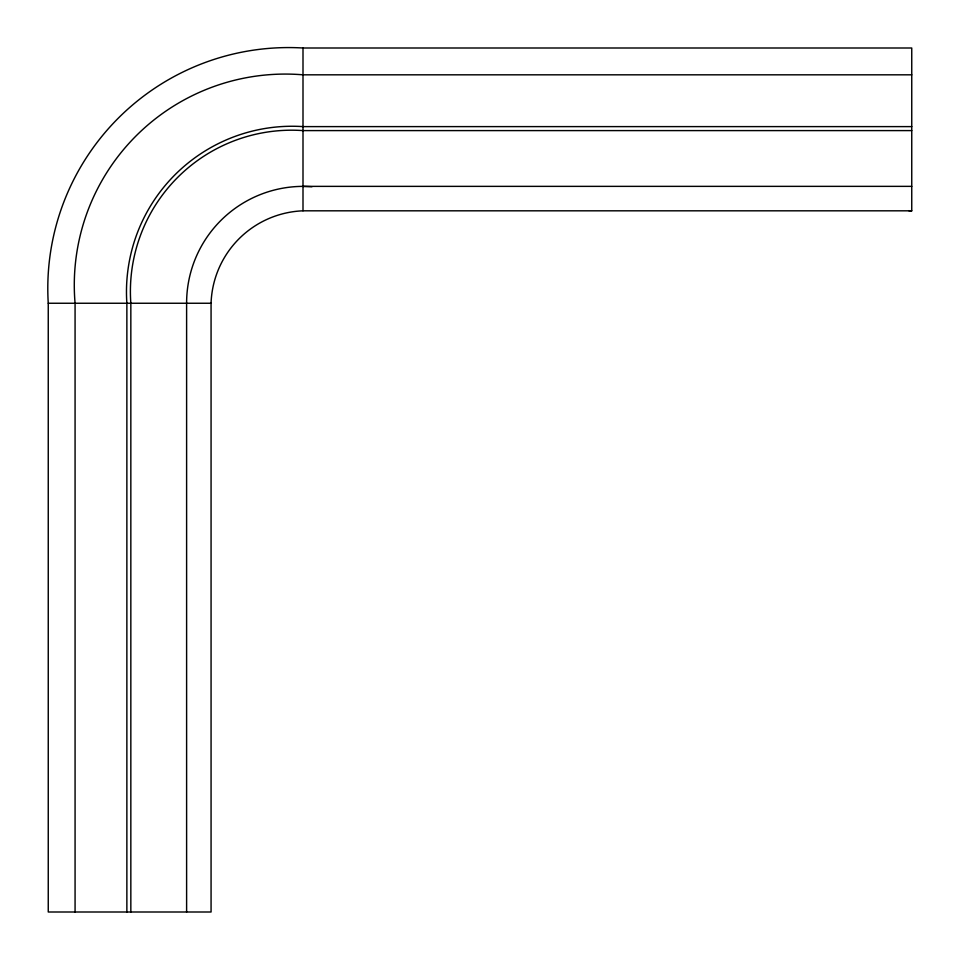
<?xml version="1.0" encoding="UTF-8"?>
<svg xmlns="http://www.w3.org/2000/svg" width="960" height="960" viewBox="0 0 960 960"><rect width="100%" height="100%" fill="white"/><g stroke="black" fill="none" stroke-linecap="round" stroke-linejoin="round"><path stroke-width="1.44" d="M303 48L911.748 48L911.748 210.816L303 210.816A95.676 95.676 0 0 0 211.068 303.252L211.068 912L48.252 912L48.252 303.252A240.852 240.852 0 0 1 303 48L303 210.816M911.748 74.82L303 74.82A211.008 211.008 0 0 0 75.072 303.252L75.072 912M911.748 126.612L303 126.612A165.66 165.66 0 0 0 126.864 303.252L126.864 912M911.748 130.596L303 130.596A161.268 161.268 0 0 0 130.836 303.252L130.836 912M186.612 912L186.612 303.252A116.676 116.676 0 0 1 303 186.372L911.748 186.36M48.252 303.252L211.068 303.252M303 186.372L311.976 186.732M908.76 210.696L911.748 210.816"/></g></svg>
